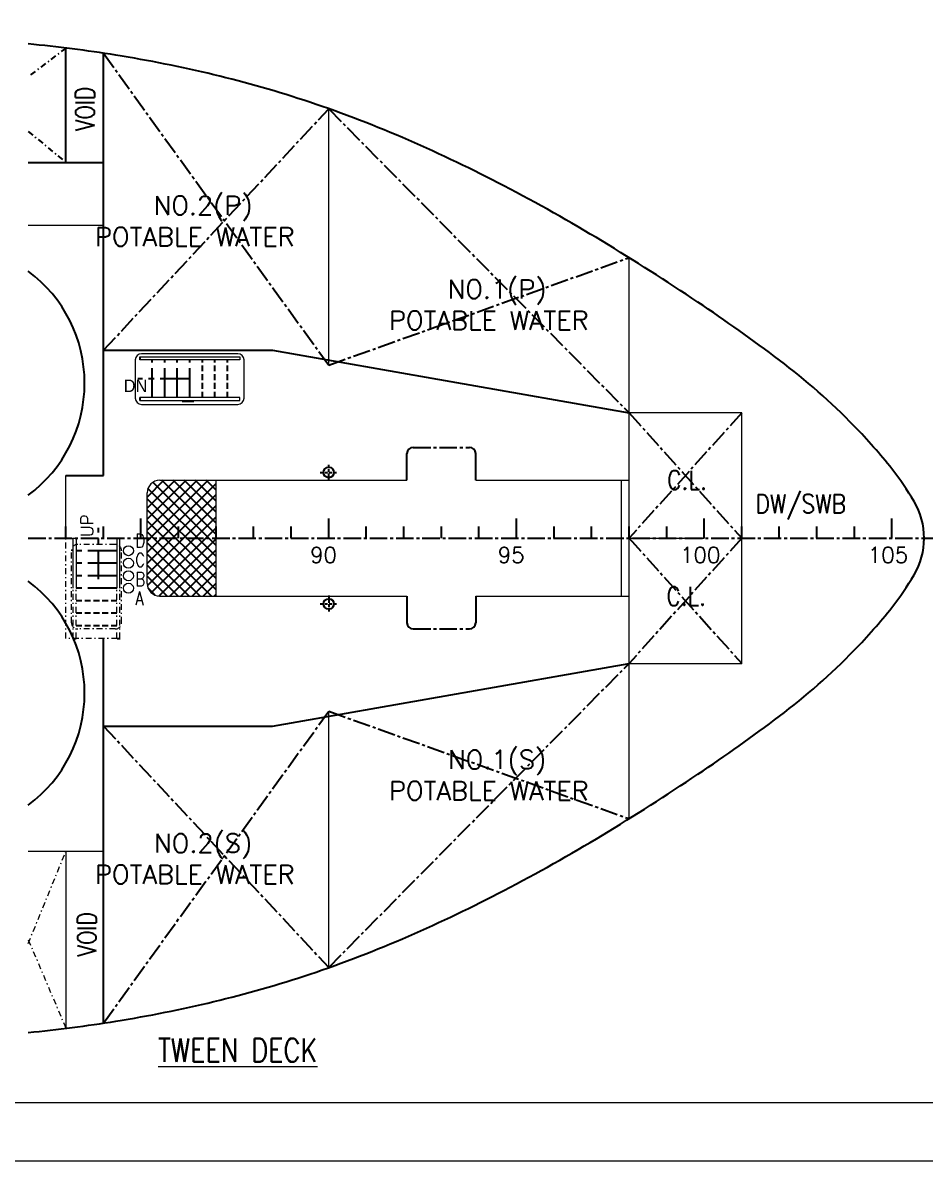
# Model space of a CAD drawing. Extents: x 475189 to 476029, y 1007718 to 1008015.
# Drawn here: x 475842.3 to 475919.6, y 1007718.3 to 1007815.8 of the extents above; entities that cross this region are included whole.
import ezdxf
from ezdxf.enums import TextEntityAlignment as Align

# ---------------------------------------------------------------- set-up
doc = ezdxf.new("R2010")
doc.units = 0
doc.header["$LTSCALE"] = 2
doc.header["$MEASUREMENT"] = 0
for name, pattern in [('CENTER', [2, 1.25, -0.25, 0.25, -0.25]), ('CENTER2', [1.125, 0.75, -0.125, 0.125, -0.125]), ('DASHDOT2', [0.5, 0.25, -0.125, 0, -0.125]), ('HIDDEN', [0.375, 0.25, -0.125]), ('HIDDEN2', [0.1875, 0.125, -0.0625])]:
    doc.linetypes.add(name, pattern=pattern)
doc.layers.get('0').update_dxf_attribs({"linetype": 'CONTINUOUS', "lineweight": 0})
for name, color, linetype in [('Frame', 243, 'CONTINUOUS'), ('Lining', 151, 'CONTINUOUS'), ('RED-1', 1, 'CONTINUOUS'), ('Ref-1', 6, 'CENTER'), ('Ref-2', 6, 'HIDDEN')]:
    doc.layers.add(name, color=color, linetype=linetype)
for name, color, linetype, lineweight in [('R.B', 6, 'CONTINUOUS', 0), ('Template', 7, 'CONTINUOUS', 0), ('TEXT', 1, 'CONTINUOUS', 0)]:
    doc.layers.add(name, color=color, linetype=linetype, lineweight=lineweight)
doc.styles.add('ROMANS', font='ROMANS.SHX')
doc.styles.get("Standard").update_dxf_attribs({"font": '', "width": 0.95, "height": 200})
doc.styles.add('XT03_5', font='romans', dxfattribs={"width": 0.6, "height": 87.5})
doc.styles.get('Standard').set_extended_font_data('Gulim')

# ---------------------------------------------------------------- blocks, each defined once
blk = doc.blocks.new('EXISTING')
at = {"color": 8, "linetype": 'Continuous'}
for p, q in [((475868.496, 1007786.494), (475868.496, 1007808.429)), ((475894.229, 1007747.667), (475894.229, 1007795.694)), ((475903.879, 1007782.408), (475894.229, 1007782.408)), ((475903.879, 1007760.958), (475903.879, 1007782.408)), ((475854.021, 1007776.639), (475875.197, 1007776.639)), ((475881.095, 1007776.639), (475894.229, 1007776.639)), ((475893.559, 1007776.639), (475893.559, 1007766.721)), ((475852.949, 1007767.794), (475852.949, 1007775.567)), ((475854.021, 1007766.721), (475875.197, 1007766.721)), ((475881.095, 1007766.721), (475894.229, 1007766.721)), ((475894.229, 1007760.958), (475903.879, 1007760.958)), ((475868.496, 1007734.932), (475868.496, 1007756.867)), ((475845.98, 1007744.875), (475845.98, 1007729.72))]:
    blk.add_line(p, q, dxfattribs=at)
at = {"color": 8}
for p, q in [((475842.763, 1007798.485), (475849.197, 1007798.485)), ((475860.714, 1007787.477), (475852.455, 1007787.477)), ((475851.919, 1007786.94), (475851.919, 1007783.67)), ((475861.25, 1007783.67), (475861.25, 1007786.94)), ((475852.455, 1007783.134), (475860.714, 1007783.134)), ((475845.98, 1007771.68), (475845.98, 1007777.041)), ((475858.846, 1007766.721), (475858.846, 1007776.639)), ((475894.229, 1007771.68), (475900.662, 1007771.68)), ((475842.763, 1007744.875), (475849.197, 1007744.875))]:
    blk.add_line(p, q, dxfattribs=at)
at = {"color": 8, "linetype": 'ByBlock'}
for p, q in [((475852.311, 1007787.206), (475860.889, 1007787.206)), ((475860.889, 1007787.206), (475860.889, 1007786.938)), ((475860.889, 1007786.938), (475852.311, 1007786.938)), ((475860.889, 1007783.722), (475852.311, 1007783.722)), ((475852.311, 1007783.454), (475860.889, 1007783.454)), ((475860.889, 1007783.454), (475860.889, 1007783.722)), ((475846.596, 1007767.392), (475846.596, 1007771.68)), ((475846.596, 1007771.68), (475846.864, 1007771.68)), ((475846.864, 1007771.68), (475846.864, 1007767.392)), ((475850.617, 1007771.68), (475850.349, 1007771.68)), ((475850.349, 1007771.68), (475850.349, 1007767.392)), ((475850.617, 1007767.392), (475850.617, 1007771.68))]:
    blk.add_line(p, q, dxfattribs=at)
at = {"color": 8, "linetype": 'DASHDOT2'}
for p, q in [((475845.98, 1007763.103), (475845.98, 1007771.68)), ((475846.462, 1007764.443), (475846.462, 1007770.608)), ((475850.215, 1007771.144), (475846.998, 1007771.144)), ((475850.751, 1007764.443), (475850.751, 1007770.608)), ((475846.596, 1007763.103), (475846.596, 1007767.392)), ((475846.864, 1007763.103), (475846.864, 1007767.392)), ((475850.349, 1007763.103), (475850.349, 1007767.392)), ((475850.617, 1007763.103), (475850.617, 1007767.392)), ((475850.215, 1007763.907), (475846.998, 1007763.907)), ((475850.377, 1007763.103), (475845.98, 1007763.103)), ((475842.763, 1007736.986), (475845.98, 1007744.875)), ((475842.763, 1007737.298), (475845.98, 1007729.72))]:
    blk.add_line(p, q, dxfattribs=at)
at = {"color": 8}
for centre in [(475851.341, 1007770.608), (475851.341, 1007769.536), (475851.341, 1007768.464), (475851.341, 1007767.392)]:
    blk.add_circle(centre, 0.429, dxfattribs=at)
for centre, start, end in [((475852.455, 1007786.94), 90, 180), ((475860.714, 1007786.94), 0, 90), ((475852.455, 1007783.67), 180, 270), ((475860.714, 1007783.67), 270, 0)]:
    blk.add_arc(centre, 0.536, start, end, dxfattribs=at)
at = {"color": 8, "linetype": 'Continuous'}
for centre, start, end in [((475854.021, 1007775.567), 90, 180), ((475854.021, 1007767.794), 180, 270)]:
    blk.add_arc(centre, 1.072, start, end, dxfattribs=at)
at = {"color": 8, "linetype": 'DASHDOT2'}
for centre, start, end in [((475846.998, 1007770.608), 90, 180), ((475850.215, 1007770.608), 0, 90), ((475846.998, 1007764.443), 180, 270), ((475850.215, 1007764.443), 270, 0)]:
    blk.add_arc(centre, 0.536, start, end, dxfattribs=at)
at = {"layer": 'Frame', "color": 8}
for p, q in [((475852.311, 1007787.206), (475852.311, 1007786.938)), ((475852.311, 1007783.722), (475852.311, 1007783.454)), ((475855.93, 1007783.407), (475856.936, 1007783.407)), ((475845.98, 1007777.041), (475849.197, 1007777.041)), ((475845.98, 1007771.68), (475845.98, 1007772.686)), ((475849.197, 1007771.68), (475849.197, 1007772.686)), ((475852.413, 1007771.68), (475852.413, 1007773.355)), ((475855.63, 1007771.68), (475855.63, 1007772.686)), ((475858.846, 1007771.68), (475858.846, 1007772.686)), ((475862.063, 1007771.68), (475862.063, 1007772.686)), ((475865.28, 1007771.68), (475865.28, 1007772.686)), ((475868.496, 1007771.68), (475868.496, 1007773.355)), ((475871.713, 1007771.68), (475871.713, 1007772.686)), ((475874.929, 1007771.68), (475874.929, 1007772.686)), ((475878.146, 1007771.68), (475878.146, 1007772.686)), ((475881.363, 1007771.68), (475881.363, 1007772.686)), ((475884.579, 1007771.68), (475884.579, 1007773.355)), ((475887.796, 1007771.68), (475887.796, 1007772.686)), ((475891.012, 1007771.68), (475891.012, 1007772.686)), ((475894.229, 1007771.68), (475894.229, 1007772.686)), ((475897.446, 1007771.68), (475897.446, 1007772.686)), ((475900.662, 1007771.68), (475900.662, 1007773.355)), ((475903.879, 1007771.68), (475903.879, 1007772.686)), ((475907.095, 1007771.68), (475907.095, 1007772.686)), ((475910.312, 1007771.68), (475910.312, 1007772.686)), ((475913.529, 1007771.68), (475913.529, 1007772.686)), ((475916.745, 1007771.68), (475916.745, 1007773.355)), ((475916.745, 1007771.68), (475916.745, 1007772.686)), ((475846.596, 1007763.103), (475846.864, 1007763.103)), ((475850.377, 1007763.103), (475850.645, 1007763.103))]:
    blk.add_line(p, q, dxfattribs=at)
at = {"layer": 'Frame', "color": 8, "linetype": 'CENTER2'}
for p, q in [((475875.734, 1007779.454), (475880.558, 1007779.454)), ((475842.763, 1007771.68), (475923.355, 1007771.68)), ((475875.734, 1007763.907), (475880.558, 1007763.907))]:
    blk.add_line(p, q, dxfattribs=at)
at = {"layer": 'Lining', "color": 8}
for p, q in [((475875.197, 1007776.639), (475875.197, 1007778.918)), ((475881.095, 1007776.639), (475881.095, 1007778.918)), ((475875.197, 1007766.721), (475875.197, 1007764.443)), ((475881.095, 1007766.721), (475881.095, 1007764.443))]:
    blk.add_line(p, q, dxfattribs=at)
at = {"layer": 'Lining', "color": 8, "linetype": 'HIDDEN2'}
for p, q in [((475868.496, 1007776.591), (475868.496, 1007778.028)), ((475867.778, 1007777.309), (475869.215, 1007777.309)), ((475868.496, 1007766.77), (475868.496, 1007765.333)), ((475867.778, 1007766.051), (475869.215, 1007766.051))]:
    blk.add_line(p, q, dxfattribs=at)
at = {"layer": 'Lining', "color": 8, "linetype": 'Continuous'}
for p, q in [((475852.949, 1007775.203), (475854.386, 1007776.639)), ((475852.949, 1007774.255), (475855.334, 1007776.639)), ((475852.949, 1007773.307), (475856.281, 1007776.639)), ((475852.949, 1007772.36), (475857.229, 1007776.639)), ((475852.949, 1007771.412), (475858.177, 1007776.639)), ((475852.949, 1007770.464), (475858.846, 1007776.361)), ((475858.846, 1007771.058), (475853.438, 1007776.467)), ((475858.846, 1007772.006), (475854.213, 1007776.639)), ((475858.846, 1007772.954), (475855.161, 1007776.639)), ((475858.846, 1007773.901), (475856.108, 1007776.639)), ((475858.846, 1007774.849), (475857.056, 1007776.639)), ((475858.846, 1007775.797), (475858.004, 1007776.639)), ((475852.949, 1007769.516), (475858.846, 1007775.414)), ((475858.846, 1007770.111), (475853.016, 1007775.941)), ((475858.846, 1007769.163), (475852.949, 1007775.06)), ((475852.949, 1007768.569), (475858.846, 1007774.466)), ((475858.846, 1007768.215), (475852.949, 1007774.112)), ((475852.961, 1007767.633), (475858.846, 1007773.518)), ((475858.846, 1007767.268), (475852.949, 1007773.165)), ((475853.288, 1007767.012), (475858.846, 1007772.57)), ((475858.445, 1007766.721), (475852.949, 1007772.217)), ((475853.948, 1007766.724), (475858.846, 1007771.623)), ((475857.497, 1007766.721), (475852.949, 1007771.269)), ((475854.893, 1007766.721), (475858.846, 1007770.675)), ((475856.549, 1007766.721), (475852.949, 1007770.322)), ((475855.84, 1007766.721), (475858.846, 1007769.727)), ((475855.602, 1007766.721), (475852.949, 1007769.374)), ((475856.788, 1007766.721), (475858.846, 1007768.78)), ((475854.654, 1007766.721), (475852.949, 1007768.426)), ((475857.736, 1007766.721), (475858.846, 1007767.832)), ((475853.634, 1007766.794), (475853.022, 1007767.406)), ((475858.684, 1007766.721), (475858.846, 1007766.884))]:
    blk.add_line(p, q, dxfattribs=at)
at = {"layer": 'Lining', "color": 8}
for centre in [(475868.496, 1007777.309), (475868.496, 1007766.051)]:
    blk.add_circle(centre, 0.45, dxfattribs=at)
for centre, radius, start, end in [((475835.66, 1007784.949), 11.928, 306.54868, 53.45132), ((475875.734, 1007778.918), 0.536, 90, 180), ((475880.558, 1007778.918), 0.536, 0, 90), ((475835.66, 1007758.412), 11.928, 306.54868, 53.45132), ((475875.734, 1007764.443), 0.536, 180, 270), ((475880.558, 1007764.443), 0.536, 270, 0)]:
    blk.add_arc(centre, radius, start, end, dxfattribs=at)
at = {"layer": 'RED-1', "color": 8}
for p, q in [((475845.98, 1007803.847), (475845.98, 1007813.641)), ((475849.197, 1007777.041), (475849.197, 1007813.197)), ((475842.763, 1007803.847), (475849.197, 1007803.847)), ((475849.197, 1007787.763), (475863.671, 1007787.763)), ((475863.671, 1007787.763), (475894.237, 1007782.407)), ((475849.197, 1007730.164), (475849.197, 1007763.103)), ((475863.671, 1007755.597), (475894.229, 1007760.958)), ((475849.197, 1007755.597), (475863.671, 1007755.597))]:
    blk.add_line(p, q, dxfattribs=at)
for centre, radius, start, end in [((475831.229, 1007694.738), 119.815, 80.85817, 84.47547), ((475832.204, 1007700.752), 113.722, 76.55099, 80.8621), ((475835.864, 1007716.067), 97.975, 71.54599, 76.54941), ((475835.01, 1007713.514), 100.667, 66.39078, 71.54516), ((475822.227, 1007684.284), 132.571, 62.47297, 66.38773), ((475813.357, 1007667.211), 151.811, 58.82492, 62.48237), ((475782.421, 1007616.168), 211.496, 56.18684, 58.81248), ((475815.673, 1007665.757), 151.79, 52.96246, 56.19877), ((475872.934, 1007741.659), 56.712, 44.3057, 52.95212), ((475880.406, 1007748.952), 46.271, 41.2823, 44.30574), ((475879.989, 1007748.553), 46.847, 38.32438, 41.31252), ((475897.37, 1007762.314), 24.678, 30.45807, 38.28392), ((475913.303, 1007771.68), 6.197, 0.0014, 30.4837), ((475913.303, 1007771.681), 6.197, 329.5163, 359.9986), ((475897.37, 1007781.047), 24.678, 321.71608, 329.54193), ((475879.989, 1007794.807), 46.847, 318.68748, 321.67562), ((475880.406, 1007794.409), 46.271, 315.69426, 318.7177), ((475872.934, 1007801.702), 56.712, 307.04788, 315.6943), ((475815.673, 1007877.603), 151.79, 303.80123, 307.03754), ((475782.421, 1007927.192), 211.496, 301.18752, 303.81316), ((475813.357, 1007876.15), 151.811, 297.51763, 301.17508), ((475822.227, 1007859.077), 132.571, 293.61227, 297.52703), ((475835.01, 1007829.847), 100.667, 288.45484, 293.60922), ((475835.864, 1007827.293), 97.975, 283.45059, 288.45401), ((475832.204, 1007842.609), 113.722, 279.1379, 283.44901), ((475831.229, 1007848.623), 119.815, 275.52453, 279.14183)]:
    blk.add_arc(centre, radius, start, end, dxfattribs=at)
at = {"layer": 'Ref-1', "color": 8, "linetype": 'DASHDOT2'}
for p, q in [((475845.98, 1007813.641), (475842.763, 1007811.192)), ((475842.763, 1007806.511), (475845.98, 1007803.847))]:
    blk.add_line(p, q, dxfattribs=at)
at = {"layer": 'Ref-1', "color": 8, "linetype": 'CENTER2'}
for p, q in [((475849.197, 1007813.197), (475868.496, 1007786.494)), ((475849.197, 1007787.763), (475868.496, 1007808.429)), ((475868.496, 1007808.429), (475894.229, 1007782.408)), ((475868.496, 1007786.494), (475894.229, 1007795.694)), ((475894.229, 1007782.408), (475903.879, 1007771.68)), ((475903.879, 1007782.408), (475894.229, 1007771.68)), ((475903.879, 1007771.68), (475894.229, 1007760.958)), ((475894.229, 1007771.68), (475903.879, 1007760.958)), ((475868.496, 1007734.932), (475894.229, 1007760.958)), ((475849.197, 1007730.164), (475868.496, 1007756.867)), ((475868.496, 1007756.867), (475894.229, 1007747.667)), ((475849.197, 1007755.597), (475868.496, 1007734.932))]:
    blk.add_line(p, q, dxfattribs=at)
at = {"layer": 'Ref-1', "color": 8}
for p, q in [((475853.384, 1007783.722), (475853.384, 1007786.938)), ((475854.456, 1007783.722), (475854.456, 1007786.938)), ((475855.528, 1007783.722), (475855.528, 1007786.938)), ((475856.6, 1007783.722), (475856.6, 1007786.938)), ((475850.349, 1007770.608), (475846.864, 1007770.608)), ((475850.349, 1007769.536), (475846.864, 1007769.536)), ((475850.349, 1007768.464), (475846.864, 1007768.464)), ((475850.349, 1007767.392), (475846.864, 1007767.392))]:
    blk.add_line(p, q, dxfattribs=at)
for points in [[(475856.547, 1007785.33), (475852.147, 1007785.33)], [(475848.768, 1007768.16), (475848.768, 1007772.559)]]:
    blk.add_lwpolyline(points, dxfattribs=at)
at = {"layer": 'Ref-2', "color": 8}
for p, q in [((475857.672, 1007783.722), (475857.672, 1007786.938)), ((475858.745, 1007783.722), (475858.745, 1007786.938)), ((475859.817, 1007783.722), (475859.817, 1007786.938)), ((475850.349, 1007766.319), (475846.864, 1007766.319)), ((475850.349, 1007765.247), (475846.864, 1007765.247)), ((475850.349, 1007764.175), (475846.864, 1007764.175))]:
    blk.add_line(p, q, dxfattribs=at)
at = {"color": 8, "linetype": 'Continuous', "style": 'ROMANS', "width": 0.8}
for p in [(475848.424, 1007808.445), (475848.582, 1007737.779)]:
    blk.add_text('VOID', height=1.6083, rotation=90, dxfattribs=at).set_placement(p, align=Align.CENTER)
at = {"color": 8}
blk.add_text('DN', height=1.0722, dxfattribs=at).set_placement((475850.933, 1007784.191))
at = {"color": 8, "style": 'ROMANS'}
blk.add_text('UP', height=1.0722, rotation=90, dxfattribs=at).set_placement((475848.333, 1007771.769))
at = {"color": 8, "style": 'ROMANS', "width": 0.8}
for s, height, p in [('D', 1.179, (475851.921, 1007770.868)), ('C', 1.179, (475851.921, 1007769.226)), ('B', 1.179, (475851.921, 1007767.585)), ('A', 1.179, (475851.921, 1007765.943)), ('%%UTWEEN DECK', 2.01038, (475853.876, 1007726.839))]:
    blk.add_text(s, height=height, dxfattribs=at).set_placement(p)
at = {"color": 8, "linetype": 'ByBlock', "style": 'ROMANS'}
for tag, height, width, p in [('DIRECTION', 0.536, 0.85, (475672.394, 1007828.239)), ('DN', 1.072, 0.708333, (475752.552, 1007802.238))]:
    blk.add_attdef(tag, text='', height=height, dxfattribs=dict(at, width=width)).set_placement(p, align=Align.MIDDLE_RIGHT)
at = {"color": 8, "style": 'XT03_5', "text_generation_flag": 4, "width": 0.6, "flags": 9}
for p, rotation in [((475706.595, 1007775.576), 270), ((475708.817, 1007766.103), 90)]:
    blk.add_attdef('KEYWORD', p, '', height=0.0375, rotation=rotation, dxfattribs=at)
at = {"color": 8, "style": 'XT03_5', "width": 0.6, "flags": 9}
for p, rotation in [((475708.817, 1007775.576), 270), ((475706.595, 1007766.103), 90)]:
    blk.add_attdef('KEYWORD', p, '', height=0.0375, rotation=rotation, dxfattribs=at)
at = {"layer": 'Frame', "color": 8, "style": 'ROMANS'}
for s, p in [(' 90', (475865.983, 1007769.576)), (' 95', (475882.066, 1007769.576)), ('100', (475898.599, 1007769.576)), ('105', (475914.682, 1007769.576))]:
    blk.add_text(s, height=1.3403, dxfattribs=at).set_placement(p)
at = {"layer": 'TEXT', "color": 8, "style": 'ROMANS'}
for s, p in [('NO.2(P)', (475853.492, 1007799.363)), ('POTABLE WATER', (475848.475, 1007796.683)), ('NO.1(P)', (475878.676, 1007792.2)), ('POTABLE WATER', (475873.66, 1007789.52)), ('NO.1(S)', (475878.715, 1007751.926)), ('POTABLE WATER', (475873.66, 1007749.246)), ('NO.2(S)', (475853.53, 1007744.763)), ('POTABLE WATER', (475848.475, 1007742.083))]:
    blk.add_text(s, height=1.6083, dxfattribs=at).set_placement(p)
at = {"layer": 'TEXT', "color": 8, "style": 'ROMANS', "width": 0.85}
for s, p in [('C.L.', (475899.191, 1007776.652)), ('DW/SWB', (475908.926, 1007774.622)), ('C.L.', (475899.112, 1007766.709))]:
    blk.add_text(s, height=1.6083, dxfattribs=at).set_placement(p, align=Align.MIDDLE_CENTER)
at = {"layer": 'TEXT', "color": 8, "style": 'ROMANS', "width": 0.85, "flags": 8}
blk.add_attdef('WTD', text='', height=1.072, rotation=180, dxfattribs=at).set_placement((475705.173, 1007794.2), align=Align.MIDDLE_CENTER)
blk.add_attdef('WTD', text='', height=1.072, dxfattribs=at).set_placement((475731.4, 1007752.462), align=Align.MIDDLE_CENTER)

msp = doc.modelspace()

# ---------------------------------------------------------------- linework, layer by layer
at = {"layer": 'Template', "flags": 128}
msp.add_lwpolyline([(475608.823, 1008015.338), (476028.823, 1008015.338), (476028.823, 1007718.338), (475608.823, 1007718.338)], close=True, dxfattribs=at)
at = {"layer": 'Template', "color": 7, "linetype": 'ByBlock', "lineweight": 13, "flags": 128}
msp.add_lwpolyline([(476023.829, 1007723.332), (475613.817, 1007723.332)], dxfattribs=at)

# ---------------------------------------------------------------- block references
at = {"layer": 'R.B'}
msp.add_blockref('EXISTING', (0, 0), dxfattribs=at)

doc.saveas('drawing.dxf')
